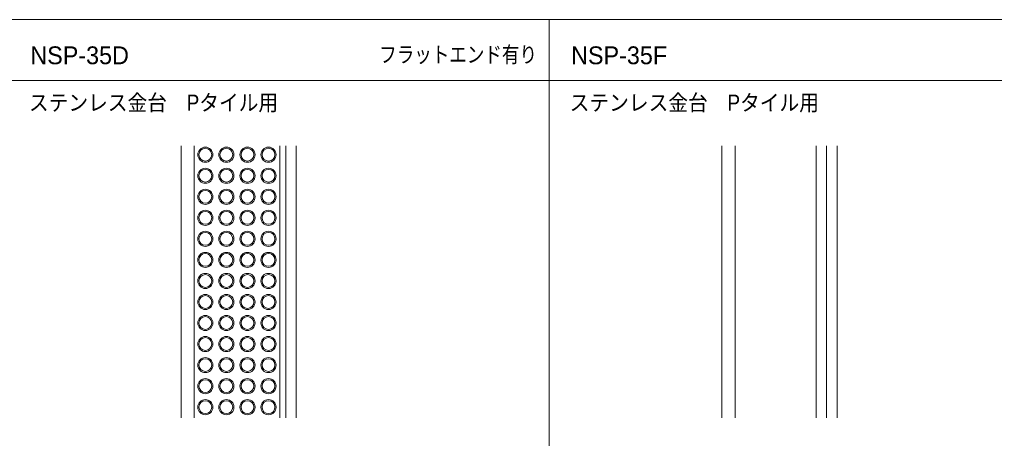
# Model space of a CAD drawing. Units: millimetres, scale not verified. Extents: x -400 to 400, y -277 to 277.
# Drawn here: x -231.8 to 64.6, y 149.5 to 277 of the extents above; entities that cross this region are included whole.
import ezdxf
from ezdxf.enums import TextEntityAlignment as Align

# ---------------------------------------------------------------- set-up
doc = ezdxf.new("R2010")
doc.units = ezdxf.units.MM
doc.header["$LTSCALE"] = 2
for name, color, linetype, lineweight in [('0-0_zumenwaku', 6, 'Continuous', 9), ('0-4_1', 3, 'Continuous', 9), ('0-5_CSLAYER1', 3, 'Continuous', 9), ('0-6_sunpou', 7, 'Continuous', 9)]:
    doc.layers.add(name, color=color, linetype=linetype, lineweight=lineweight)
doc.layers.add('0-1_moji', color=2, linetype='Continuous')
doc.styles.add('ＭＳ Ｐゴシック', font='')
doc.styles.get('ＭＳ Ｐゴシック').set_extended_font_data('MS PGothic')

msp = doc.modelspace()

# ---------------------------------------------------------------- linework, layer by layer
at = {"layer": '0-0_zumenwaku'}
for p, q in [((-70.823, 276.969), (-70.823, -277.031)), ((-399.623, 258.446), (257.977, 258.446))]:
    msp.add_line(p, q, dxfattribs=at)
msp.add_lwpolyline([(-400.023, -277.031), (399.977, -277.031), (399.977, 276.969), (-400.023, 276.969)], close=True, dxfattribs=at)
at = {"layer": '0-4_1'}
for p, q in [((-18.258, 238.579), (-18.258, 155.805)), ((16.742, 238.579), (16.742, 155.805))]:
    msp.add_line(p, q, dxfattribs=at)
at = {"layer": '0-5_CSLAYER1'}
for p, q in [((-182.658, 155.805), (-182.658, 238.579)), ((-178.658, 155.805), (-178.658, 238.579)), ((-152.651, 238.579), (-152.651, 155.805)), ((-150.851, 155.805), (-150.851, 238.579)), ((-147.658, 155.805), (-147.658, 238.579))]:
    msp.add_line(p, q, dxfattribs=at)
for centre, radius in [((-175.308, 235.83), 2.3), ((-175.308, 235.83), 1.95), ((-168.908, 235.83), 2.3), ((-168.908, 235.83), 1.95), ((-162.508, 235.83), 2.3), ((-162.508, 235.83), 1.95), ((-156.108, 235.83), 2.3), ((-156.108, 235.83), 1.95), ((-175.308, 229.43), 2.3), ((-175.308, 229.43), 1.95), ((-168.908, 229.43), 2.3), ((-168.908, 229.43), 1.95), ((-162.508, 229.43), 2.3), ((-162.508, 229.43), 1.95), ((-156.108, 229.43), 2.3), ((-156.108, 229.43), 1.95), ((-175.308, 223.03), 2.3), ((-168.908, 223.03), 2.3), ((-162.508, 223.03), 2.3), ((-156.108, 223.03), 2.3), ((-175.308, 223.03), 1.95), ((-168.908, 223.03), 1.95), ((-162.508, 223.03), 1.95), ((-156.108, 223.03), 1.95), ((-175.308, 216.63), 2.3), ((-175.308, 216.63), 1.95), ((-168.908, 216.63), 2.3), ((-168.908, 216.63), 1.95), ((-162.508, 216.63), 2.3), ((-162.508, 216.63), 1.95), ((-156.108, 216.63), 2.3), ((-156.108, 216.63), 1.95), ((-175.308, 210.23), 2.3), ((-175.308, 210.23), 1.95), ((-168.908, 210.23), 2.3), ((-168.908, 210.23), 1.95), ((-162.508, 210.23), 2.3), ((-162.508, 210.23), 1.95), ((-156.108, 210.23), 2.3), ((-156.108, 210.23), 1.95), ((-175.308, 203.83), 2.3), ((-175.308, 203.83), 1.95), ((-168.908, 203.83), 2.3), ((-168.908, 203.83), 1.95), ((-162.508, 203.83), 2.3), ((-162.508, 203.83), 1.95), ((-156.108, 203.83), 2.3), ((-156.108, 203.83), 1.95), ((-175.308, 197.43), 2.3), ((-175.308, 197.43), 1.95), ((-168.908, 197.43), 2.3), ((-168.908, 197.43), 1.95), ((-162.508, 197.43), 2.3), ((-162.508, 197.43), 1.95), ((-156.108, 197.43), 2.3), ((-156.108, 197.43), 1.95), ((-175.308, 191.03), 2.3), ((-175.308, 191.03), 1.95), ((-168.908, 191.03), 2.3), ((-168.908, 191.03), 1.95), ((-162.508, 191.03), 2.3), ((-162.508, 191.03), 1.95), ((-156.108, 191.03), 2.3), ((-156.108, 191.03), 1.95), ((-175.308, 184.63), 2.3), ((-168.908, 184.63), 2.3), ((-162.508, 184.63), 2.3), ((-156.108, 184.63), 2.3), ((-175.308, 184.63), 1.95), ((-168.908, 184.63), 1.95), ((-162.508, 184.63), 1.95), ((-156.108, 184.63), 1.95), ((-175.308, 178.23), 2.3), ((-175.308, 178.23), 1.95), ((-168.908, 178.23), 2.3), ((-168.908, 178.23), 1.95), ((-162.508, 178.23), 2.3), ((-162.508, 178.23), 1.95), ((-156.108, 178.23), 2.3), ((-156.108, 178.23), 1.95), ((-175.308, 171.83), 2.3), ((-175.308, 171.83), 1.95), ((-168.908, 171.83), 2.3), ((-168.908, 171.83), 1.95), ((-162.508, 171.83), 2.3), ((-162.508, 171.83), 1.95), ((-156.108, 171.83), 2.3), ((-156.108, 171.83), 1.95), ((-175.308, 165.43), 2.3), ((-175.308, 165.43), 1.95), ((-168.908, 165.43), 2.3), ((-168.908, 165.43), 1.95), ((-162.508, 165.43), 2.3), ((-162.508, 165.43), 1.95), ((-156.108, 165.43), 2.3), ((-156.108, 165.43), 1.95), ((-175.308, 159.03), 2.3), ((-175.308, 159.03), 1.95), ((-168.908, 159.03), 2.3), ((-168.908, 159.03), 1.95), ((-162.508, 159.03), 2.3), ((-162.508, 159.03), 1.95), ((-156.108, 159.03), 2.3), ((-156.108, 159.03), 1.95)]:
    msp.add_circle(centre, radius, dxfattribs=at)
at = {"layer": '0-6_sunpou'}
for p, q in [((-14.258, 155.805), (-14.258, 238.579)), ((10.336, 155.805), (10.336, 238.579)), ((13.532, 155.805), (13.532, 238.579))]:
    msp.add_line(p, q, dxfattribs=at)

# ---------------------------------------------------------------- texts
at = {"layer": '0-1_moji', "style": 'ＭＳ Ｐゴシック'}
for s, p in [('NSP-35D', (-228.517, 261.73)), ('NSP-35F', (-64.118, 261.73))]:
    msp.add_text(s, height=5.425, dxfattribs=at).set_placement(p, align=Align.BOTTOM_LEFT)
for s, width, p in [('フラットエンド有り', 0.8, (-122.453, 262.397)), ('ステンレス金台\u3000Pタイル用', 0.9, (-228.942, 247.764)), ('ステンレス金台\u3000Pタイル用', 0.9, (-64.542, 247.764))]:
    msp.add_text(s, height=4.883, dxfattribs=dict(at, width=width)).set_placement(p, align=Align.BOTTOM_LEFT)

doc.saveas('drawing.dxf')
